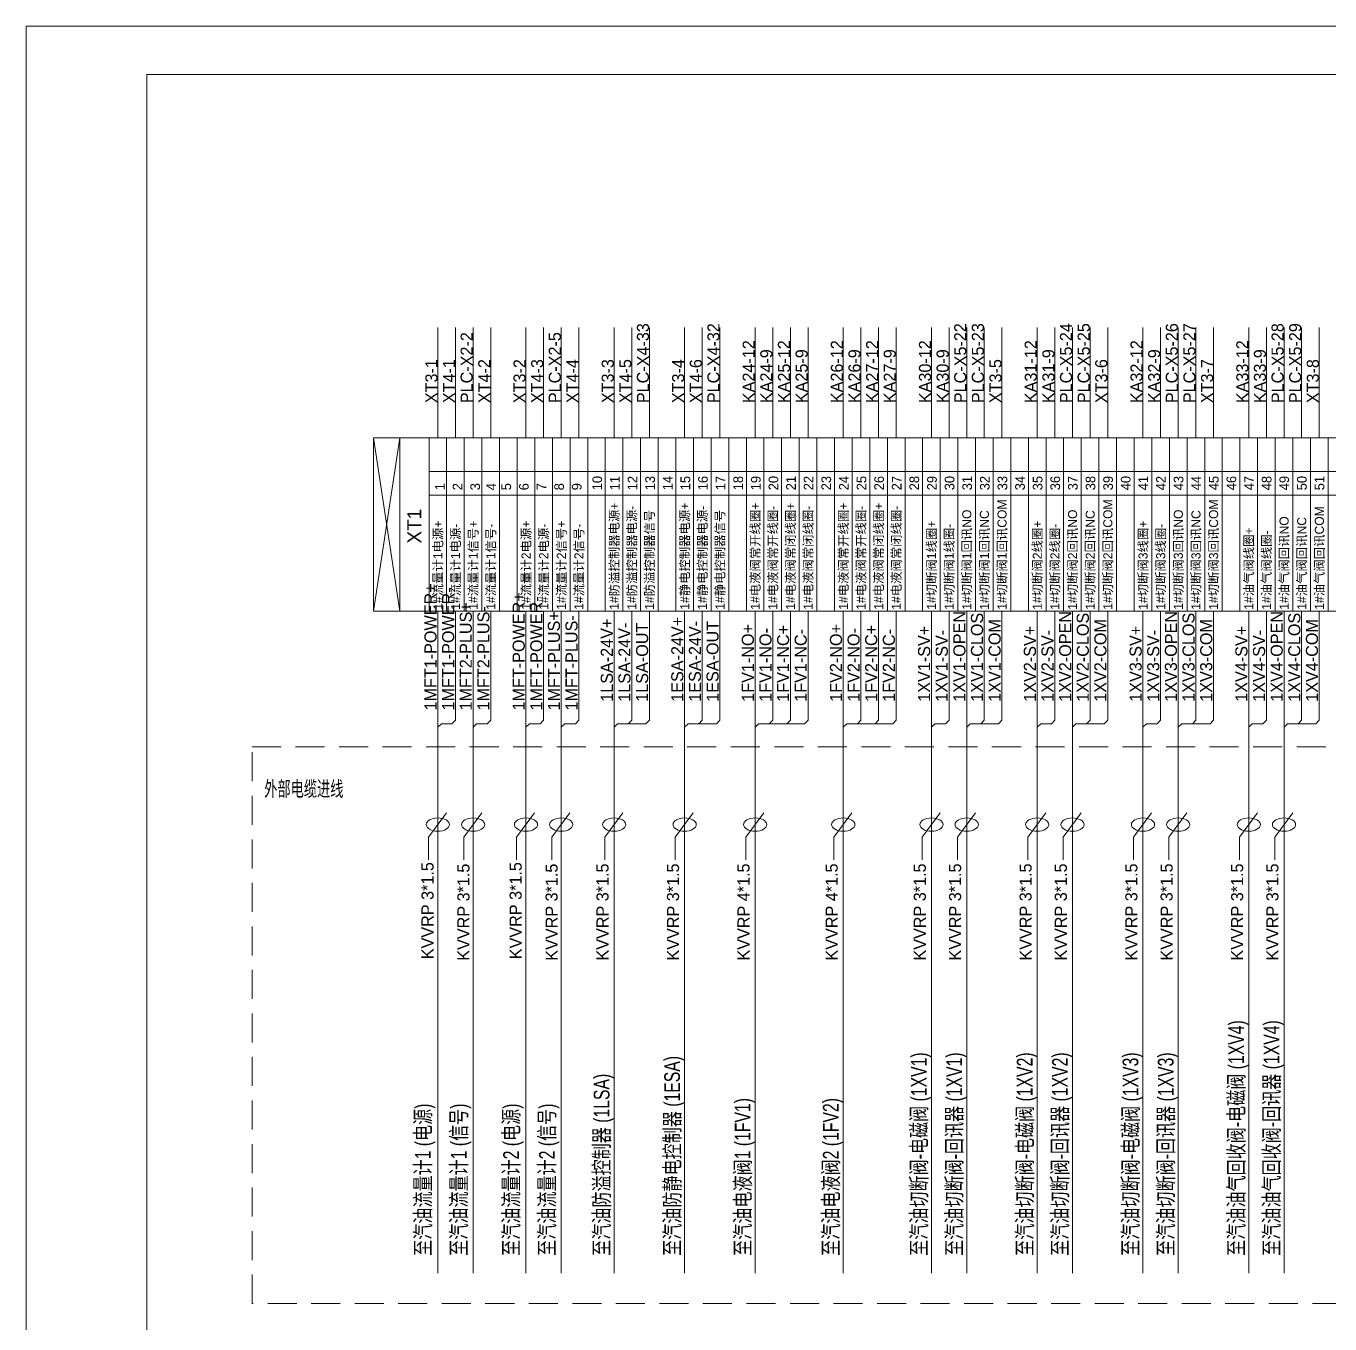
# Model space of a CAD drawing. Header units: millimetres. Extents: x 32721 to 72822, y 57624 to 123188.
# Drawn here: x 32721 to 34518, y 65741 to 67531 of the extents above; entities that cross this region are included whole.
import ezdxf
from ezdxf.enums import TextEntityAlignment as Align

# ---------------------------------------------------------------- set-up
doc = ezdxf.new("R2010")
doc.units = ezdxf.units.MM
doc.header["$LTSCALE"] = 10
doc.linetypes.add('AUDIT_D_061228083857-4', pattern=[6, 4, -2])
for name, color, linetype, lineweight in [('1轮廓实线层', 7, 'Continuous', 18), ('2细线层', 4, 'Continuous', 18), ('图框层', 7, 'Continuous', 18)]:
    doc.layers.add(name, color=color, linetype=linetype, lineweight=lineweight)
doc.styles.add('PC_TEXTSTYLE', font='', dxfattribs={"width": 0.8})
doc.styles.add('样式 1', font='SIMYOU.TTF', dxfattribs={"width": 0.75})
doc.styles.get('PC_TEXTSTYLE').set_extended_font_data('幼圆')

msp = doc.modelspace()

# ---------------------------------------------------------------- linework, layer by layer
at = {"layer": '1轮廓实线层'}
for p, q in [((33288.29, 66962.83), (33288.29, 67114.95)), ((33312.59, 66962.83), (33312.59, 67114.95)), ((33336.89, 66962.83), (33336.89, 67114.95)), ((33361.19, 66962.83), (33361.19, 67114.95)), ((33409.79, 66962.83), (33409.79, 67114.95)), ((33434.09, 66962.83), (33434.09, 67114.95)), ((33458.39, 66962.83), (33458.39, 67114.95)), ((33482.69, 66962.83), (33482.69, 67114.95)), ((33531.29, 66962.83), (33531.29, 67114.95)), ((33555.59, 66962.83), (33555.59, 67114.95)), ((33579.89, 66962.83), (33579.89, 67114.95)), ((33628.49, 66962.83), (33628.49, 67114.95)), ((33652.79, 66962.83), (33652.79, 67114.95)), ((33677.09, 66962.83), (33677.09, 67114.95)), ((33725.69, 66962.83), (33725.69, 67114.95)), ((33749.99, 66962.83), (33749.99, 67114.95)), ((33774.29, 66962.83), (33774.29, 67114.95)), ((33798.59, 66962.83), (33798.59, 67114.95)), ((33847.19, 66962.83), (33847.19, 67114.95)), ((33871.49, 66962.83), (33871.49, 67114.95)), ((33895.79, 66962.83), (33895.79, 67114.95)), ((33920.09, 66962.83), (33920.09, 67114.95)), ((33968.69, 66962.83), (33968.69, 67114.95)), ((33992.99, 66962.83), (33992.99, 67114.95)), ((34017.29, 66962.83), (34017.29, 67114.95)), ((34041.59, 66962.83), (34041.59, 67114.95)), ((34065.89, 66962.83), (34065.89, 67114.95)), ((34114.49, 66962.83), (34114.49, 67114.95)), ((34138.79, 66962.83), (34138.79, 67114.95)), ((34163.09, 66962.83), (34163.09, 67114.95)), ((34187.39, 66962.83), (34187.39, 67114.95)), ((34211.69, 66962.83), (34211.69, 67114.95)), ((34260.29, 66962.83), (34260.29, 67114.95)), ((34284.59, 66962.83), (34284.59, 67114.95)), ((34308.89, 66962.83), (34308.89, 67114.95)), ((34333.19, 66962.83), (34333.19, 67114.95)), ((34357.49, 66962.83), (34357.49, 67114.95)), ((34406.09, 66962.83), (34406.09, 67114.95)), ((34430.39, 66962.83), (34430.39, 67114.95)), ((34454.69, 66962.83), (34454.69, 67114.95)), ((34478.99, 66962.83), (34478.99, 67114.95)), ((34503.29, 66962.83), (34503.29, 67114.95)), ((33199.42, 66962.83), (33235.87, 66723.96)), ((33199.42, 66723.96), (33235.87, 66962.83)), ((33199.42, 66962.83), (33199.42, 66768.43)), ((33199.42, 66962.83), (33199.42, 66768.43)), ((33199.42, 66962.83), (33199.42, 66768.43)), ((33199.42, 66962.83), (33199.42, 66768.43)), ((33199.42, 66962.83), (33199.42, 66768.43)), ((33199.42, 66962.83), (33199.42, 66768.43)), ((33199.42, 66962.83), (33199.42, 66768.43)), ((33199.42, 66962.83), (33199.42, 66768.43)), ((33199.42, 66962.83), (33199.42, 66768.43)), ((33199.42, 66962.83), (33199.42, 66768.43)), ((33235.87, 66962.83), (33276.14, 66962.83)), ((33235.87, 66962.83), (33235.87, 66768.43)), ((33235.87, 66962.83), (33235.87, 66768.43)), ((33235.87, 66768.43), (33235.87, 66962.83)), ((33276.14, 66962.83), (36556.64, 66962.83)), ((33276.14, 66962.83), (33276.14, 66723.96)), ((33300.44, 66962.83), (33300.44, 66723.96)), ((33324.74, 66962.83), (33324.74, 66723.96)), ((33349.04, 66962.83), (33349.04, 66723.96)), ((33373.34, 66962.83), (33373.34, 66723.96)), ((33397.64, 66962.83), (33397.64, 66723.96)), ((33421.94, 66962.83), (33421.94, 66723.96)), ((33446.24, 66962.83), (33446.24, 66723.96)), ((33470.54, 66962.83), (33470.54, 66723.96)), ((33494.84, 66962.83), (33494.84, 66723.96)), ((33519.14, 66962.83), (33519.14, 66723.96)), ((33543.44, 66962.83), (33543.44, 66723.96)), ((33567.74, 66962.83), (33567.74, 66723.96)), ((33592.04, 66962.83), (33592.04, 66723.96)), ((33616.34, 66962.83), (33616.34, 66723.96)), ((33640.64, 66962.83), (33640.64, 66723.96)), ((33664.94, 66962.83), (33664.94, 66723.96)), ((33689.24, 66962.83), (33689.24, 66723.96)), ((33713.54, 66962.83), (33713.54, 66723.96)), ((33737.84, 66962.83), (33737.84, 66723.96)), ((33762.14, 66962.83), (33762.14, 66723.96)), ((33786.44, 66962.83), (33786.44, 66723.96)), ((33810.74, 66962.83), (33810.74, 66723.96)), ((33835.04, 66962.83), (33835.04, 66723.96)), ((33859.34, 66962.83), (33859.34, 66723.96)), ((33883.64, 66962.83), (33883.64, 66723.96)), ((33907.94, 66962.83), (33907.94, 66723.96)), ((33932.24, 66962.83), (33932.24, 66723.96)), ((33956.54, 66962.83), (33956.54, 66723.96)), ((33980.84, 66962.83), (33980.84, 66723.96)), ((34005.14, 66962.83), (34005.14, 66723.96)), ((34029.44, 66962.83), (34029.44, 66723.96)), ((34053.74, 66962.83), (34053.74, 66723.96)), ((34078.04, 66962.83), (34078.04, 66723.96)), ((34102.34, 66962.83), (34102.34, 66723.96)), ((34126.64, 66962.83), (34126.64, 66723.96)), ((34150.94, 66962.83), (34150.94, 66723.96)), ((34175.24, 66962.83), (34175.24, 66723.96)), ((34199.54, 66962.83), (34199.54, 66723.96)), ((34223.84, 66962.83), (34223.84, 66723.96)), ((34248.14, 66962.83), (34248.14, 66723.96)), ((34272.44, 66962.83), (34272.44, 66723.96)), ((34296.74, 66962.83), (34296.74, 66723.96)), ((34321.04, 66962.83), (34321.04, 66723.96)), ((34345.34, 66962.83), (34345.34, 66723.96)), ((34369.64, 66962.83), (34369.64, 66723.96)), ((34393.94, 66962.83), (34393.94, 66723.96)), ((34418.24, 66962.83), (34418.24, 66723.96)), ((34442.54, 66962.83), (34442.54, 66723.96)), ((34466.84, 66962.83), (34466.84, 66723.96)), ((34491.14, 66962.83), (34491.14, 66723.96)), ((34515.44, 66962.83), (34515.44, 66723.96)), ((33276.14, 66916.58), (36532.34, 66916.58)), ((33276.14, 66883.86), (36532.34, 66883.86)), ((33276.14, 66723.96), (33235.87, 66723.96)), ((36556.64, 66723.96), (33276.14, 66723.96)), ((33288.29, 66723.96), (33288.29, 66568.76)), ((33312.59, 66723.96), (33312.59, 66573.58)), ((33336.89, 66723.96), (33336.89, 66568.76)), ((33361.19, 66723.96), (33361.19, 66573.58)), ((33409.79, 66723.96), (33409.79, 66568.76)), ((33434.09, 66723.96), (33434.09, 66573.58)), ((33458.39, 66723.96), (33458.39, 66568.76)), ((33482.69, 66723.96), (33482.69, 66573.58)), ((33531.29, 66723.96), (33531.29, 66568.76)), ((33555.59, 66723.96), (33555.59, 66573.58)), ((33579.89, 66723.96), (33579.89, 66573.58)), ((33628.49, 66723.96), (33628.49, 66568.76)), ((33652.79, 66723.96), (33652.79, 66573.58)), ((33660.91, 66723.96), (33685.21, 66723.96)), ((33677.09, 66723.96), (33677.09, 66573.58)), ((33725.69, 66723.96), (33725.69, 66568.76)), ((33749.99, 66723.96), (33749.99, 66573.58)), ((33774.29, 66723.96), (33774.29, 66573.58)), ((33798.59, 66723.96), (33798.59, 66573.58)), ((33847.19, 66723.96), (33847.19, 66568.76)), ((33871.49, 66723.96), (33871.49, 66573.58)), ((33895.79, 66723.96), (33895.79, 66573.58)), ((33920.09, 66723.96), (33920.09, 66573.58)), ((33968.69, 66723.96), (33968.69, 66568.76)), ((33992.99, 66723.96), (33992.99, 66573.58)), ((34017.29, 66723.96), (34017.29, 66568.76)), ((34041.59, 66723.96), (34041.59, 66573.58)), ((34065.89, 66723.96), (34065.89, 66573.58)), ((34114.49, 66723.96), (34114.49, 66568.76)), ((34138.79, 66723.96), (34138.79, 66573.58)), ((34163.09, 66723.96), (34163.09, 66568.76)), ((34187.39, 66723.96), (34187.39, 66573.58)), ((34211.69, 66723.96), (34211.69, 66573.58)), ((34260.29, 66723.96), (34260.29, 66568.76)), ((34284.59, 66723.96), (34284.59, 66573.58)), ((34308.89, 66723.96), (34308.89, 66568.76)), ((34333.19, 66723.96), (34333.19, 66573.58)), ((34357.49, 66723.96), (34357.49, 66573.58)), ((34406.09, 66723.96), (34406.09, 66568.76)), ((34430.39, 66723.96), (34430.39, 66573.58)), ((34454.69, 66723.96), (34454.69, 66568.76)), ((34478.99, 66723.96), (34478.99, 66573.58)), ((34503.29, 66723.96), (34503.29, 66573.58)), ((33312.59, 66573.58), (33307.78, 66568.76)), ((33361.19, 66573.58), (33356.38, 66568.76)), ((33434.09, 66573.58), (33429.28, 66568.76)), ((33482.69, 66573.58), (33477.88, 66568.76)), ((33555.59, 66573.58), (33550.78, 66568.76)), ((33579.89, 66573.58), (33575.08, 66568.76)), ((33652.79, 66573.58), (33647.98, 66568.76)), ((33677.09, 66573.58), (33672.28, 66568.76)), ((33749.99, 66573.58), (33745.18, 66568.76)), ((33774.29, 66573.58), (33769.48, 66568.76)), ((33798.59, 66573.58), (33793.78, 66568.76)), ((33871.49, 66573.58), (33866.68, 66568.76)), ((33895.79, 66573.58), (33890.98, 66568.76)), ((33920.09, 66573.58), (33915.28, 66568.76)), ((33992.99, 66573.58), (33988.18, 66568.76)), ((34041.59, 66573.58), (34036.78, 66568.76)), ((34065.89, 66573.58), (34061.08, 66568.76)), ((34138.79, 66573.58), (34133.98, 66568.76)), ((34187.39, 66573.58), (34182.58, 66568.76)), ((34211.69, 66573.58), (34206.88, 66568.76)), ((34284.59, 66573.58), (34279.78, 66568.76)), ((34333.19, 66573.58), (34328.38, 66568.76)), ((34357.49, 66573.58), (34352.68, 66568.76)), ((34430.39, 66573.58), (34425.58, 66568.76)), ((34478.99, 66573.58), (34474.18, 66568.76)), ((34503.29, 66573.58), (34498.48, 66568.76)), ((33288.29, 66563.95), (33293.11, 66568.76)), ((33288.29, 66568.76), (33288.29, 66151.41)), ((33293.11, 66568.76), (33307.78, 66568.76)), ((33336.89, 66563.95), (33341.71, 66568.76)), ((33336.89, 66568.76), (33336.89, 66151.41)), ((33341.71, 66568.76), (33356.38, 66568.76)), ((33409.79, 66563.95), (33414.61, 66568.76)), ((33409.79, 66568.76), (33409.79, 66151.41)), ((33414.61, 66568.76), (33429.28, 66568.76)), ((33458.39, 66563.95), (33463.21, 66568.76)), ((33458.39, 66568.76), (33458.39, 66151.41)), ((33463.21, 66568.76), (33477.88, 66568.76)), ((33531.29, 66568.76), (33531.29, 66151.41)), ((33531.29, 66563.95), (33536.11, 66568.76)), ((33575.08, 66568.76), (33536.11, 66568.76)), ((33628.49, 66568.76), (33628.49, 66151.41)), ((33628.49, 66563.95), (33633.31, 66568.76)), ((33672.28, 66568.76), (33633.31, 66568.76)), ((33725.69, 66568.76), (33725.69, 66151.41)), ((33725.69, 66563.95), (33730.51, 66568.76)), ((33793.78, 66568.76), (33730.51, 66568.76)), ((33847.19, 66568.76), (33847.19, 66151.41)), ((33847.19, 66563.95), (33852.01, 66568.76)), ((33915.28, 66568.76), (33852.01, 66568.76)), ((33968.69, 66568.76), (33968.69, 66151.41)), ((33968.69, 66563.95), (33973.51, 66568.76)), ((33988.18, 66568.76), (33973.51, 66568.76)), ((34017.29, 66568.76), (34017.29, 66151.41)), ((34017.29, 66563.95), (34022.11, 66568.76)), ((34061.08, 66568.76), (34022.11, 66568.76)), ((34114.49, 66568.76), (34114.49, 66151.41)), ((34114.49, 66563.95), (34119.31, 66568.76)), ((34133.98, 66568.76), (34119.31, 66568.76)), ((34163.09, 66568.76), (34163.09, 66151.41)), ((34163.09, 66563.95), (34167.91, 66568.76)), ((34206.88, 66568.76), (34167.91, 66568.76)), ((34260.29, 66568.76), (34260.29, 66151.41)), ((34260.29, 66563.95), (34265.11, 66568.76)), ((34279.78, 66568.76), (34265.11, 66568.76)), ((34308.89, 66568.76), (34308.89, 66151.41)), ((34308.89, 66563.95), (34313.71, 66568.76)), ((34352.68, 66568.76), (34313.71, 66568.76)), ((34406.09, 66563.95), (34410.91, 66568.76)), ((34406.09, 66568.76), (34406.09, 66151.41)), ((34425.58, 66568.76), (34410.91, 66568.76)), ((34454.69, 66568.76), (34454.69, 66151.41)), ((34454.69, 66563.95), (34459.51, 66568.76)), ((34498.48, 66568.76), (34459.51, 66568.76)), ((33300.25, 66445.9), (33275.42, 66412.3)), ((33348.85, 66445.9), (33324.02, 66412.3)), ((33421.75, 66445.9), (33396.92, 66412.3)), ((33470.35, 66445.9), (33445.52, 66412.3)), ((33543.25, 66445.9), (33518.42, 66412.3)), ((33640.45, 66445.9), (33615.62, 66412.3)), ((33737.65, 66445.9), (33712.82, 66412.3)), ((33859.15, 66445.9), (33834.32, 66412.3)), ((33980.65, 66445.9), (33955.82, 66412.3)), ((34029.25, 66445.9), (34004.42, 66412.3)), ((34126.45, 66445.9), (34101.62, 66412.3)), ((34175.05, 66445.9), (34150.22, 66412.3)), ((34272.25, 66445.9), (34247.42, 66412.3)), ((34320.85, 66445.9), (34296.02, 66412.3)), ((34418.05, 66445.9), (34393.22, 66412.3)), ((34466.65, 66445.9), (34441.82, 66412.3)), ((33275.42, 66412.3), (33275.42, 66381.19)), ((33324.02, 66412.3), (33324.02, 66381.19)), ((33396.92, 66412.3), (33396.92, 66381.19)), ((33445.52, 66412.3), (33445.52, 66381.19)), ((33518.42, 66412.3), (33518.42, 66381.19)), ((33615.62, 66412.3), (33615.62, 66381.19)), ((33712.82, 66412.3), (33712.82, 66381.19)), ((33834.32, 66412.3), (33834.32, 66381.19)), ((33955.82, 66412.3), (33955.82, 66381.19)), ((34004.42, 66412.3), (34004.42, 66381.19)), ((34101.62, 66412.3), (34101.62, 66381.19)), ((34150.22, 66412.3), (34150.22, 66381.19)), ((34247.42, 66412.3), (34247.42, 66381.19)), ((34296.02, 66412.3), (34296.02, 66381.19)), ((34393.22, 66412.3), (34393.22, 66381.19)), ((34441.82, 66412.3), (34441.82, 66381.19)), ((33288.29, 66151.41), (33288.29, 65811.36)), ((33336.89, 66151.41), (33336.89, 65811.36)), ((33409.79, 66151.41), (33409.79, 65811.36)), ((33458.39, 66151.41), (33458.39, 65811.36)), ((33531.29, 66151.41), (33531.29, 65811.36)), ((33628.49, 66151.41), (33628.49, 65811.36)), ((33725.69, 66151.41), (33725.69, 65811.36)), ((33847.19, 66151.41), (33847.19, 65811.36)), ((33968.69, 66151.41), (33968.69, 65811.36)), ((34017.29, 66151.41), (34017.29, 65811.36)), ((34114.49, 66151.41), (34114.49, 65811.36)), ((34163.09, 66151.41), (34163.09, 65811.36)), ((34260.29, 66151.41), (34260.29, 65811.36)), ((34308.89, 66151.41), (34308.89, 65811.36)), ((34406.09, 66151.41), (34406.09, 65811.36)), ((34454.76, 66151.41), (34454.76, 65811.36))]:
    msp.add_line(p, q, dxfattribs=at)
msp.add_lwpolyline([(33199.42, 66723.96), (33199.42, 66962.83), (33235.87, 66962.83), (33235.87, 66723.96)], close=True, dxfattribs=at)
at = {"layer": '1轮廓实线层', "linetype": 'AUDIT_D_061228083857-4'}
msp.add_lwpolyline([(33032.14, 66537.02), (36453.74, 66537.02), (36453.74, 65769.38), (33032.14, 65769.38)], close=True, dxfattribs=at)
at = {"layer": '1轮廓实线层'}
for centre in [(33288.29, 66429.73), (33336.89, 66429.73), (33409.79, 66429.73), (33458.39, 66429.73), (33531.29, 66429.73), (33628.49, 66429.73), (33725.69, 66429.73), (33847.19, 66429.73), (33968.69, 66429.73), (34017.29, 66429.73), (34114.49, 66429.73), (34163.09, 66429.73), (34260.29, 66429.73), (34308.89, 66429.73), (34406.09, 66429.73), (34454.69, 66429.73)]:
    msp.add_ellipse(centre, major_axis=(16.05, 0), ratio=0.5678064, dxfattribs=at)
at = {"layer": '2细线层'}
for p in [(32720.69, 64730.5), (36680.69, 67530.5)]:
    msp.add_line(p, (32720.69, 67530.5), dxfattribs=at)
at = {"layer": '图框层'}
for p in [(32887.35, 64797.17), (36614.02, 67463.84)]:
    msp.add_line(p, (32887.35, 67463.84), dxfattribs=at)

# ---------------------------------------------------------------- texts
at = {"layer": '1轮廓实线层', "style": '样式 1'}
for s, height, p in [('PLC-X4-33', 16.667, (33579.33, 67010.69)), ('PLC-X4-32', 16.667, (33676.53, 67010.69)), ('PLC-X5-22', 16.667, (34016.73, 67010.69)), ('PLC-X5-23', 16.667, (34041.03, 67010.69)), ('PLC-X5-24', 16.667, (34162.53, 67010.69)), ('PLC-X5-25', 16.667, (34186.83, 67010.69)), ('PLC-X5-26', 16.667, (34308.33, 67010.69)), ('PLC-X5-27', 16.667, (34332.63, 67010.69)), ('PLC-X5-28', 16.667, (34454.13, 67010.69)), ('PLC-X5-29', 16.667, (34478.43, 67010.69)), ('PLC-X2-2', 16.667, (33336.33, 67010.69)), ('PLC-X2-5', 16.667, (33457.83, 67010.69)), ('KA24-12', 16.667, (33725.13, 67010.69)), ('KA25-12', 16.667, (33773.73, 67010.69)), ('KA26-12', 16.667, (33846.63, 67010.69)), ('KA27-12', 16.667, (33895.23, 67010.69)), ('KA30-12', 16.667, (33968.13, 67010.69)), ('KA31-12', 16.667, (34113.93, 67010.69)), ('KA32-12', 16.667, (34259.73, 67010.69)), ('KA33-12', 16.667, (34405.53, 67010.69)), ('KA24-9', 16.667, (33749.43, 67010.69)), ('KA25-9', 16.667, (33798.03, 67010.69)), ('KA26-9', 16.667, (33870.93, 67010.69)), ('KA27-9', 16.667, (33919.53, 67010.69)), ('KA30-9', 16.667, (33992.43, 67010.69)), ('KA31-9', 16.667, (34138.23, 67010.69)), ('KA32-9', 16.667, (34284.03, 67010.69)), ('KA33-9', 16.667, (34429.83, 67010.69)), ('XT3-1', 16.667, (33287.73, 67010.69)), ('XT4-1', 16.667, (33312.03, 67010.69)), ('XT4-2', 16.667, (33360.63, 67010.69)), ('XT3-2', 16.667, (33409.23, 67010.69)), ('XT4-3', 16.667, (33433.53, 67010.69)), ('XT4-4', 16.667, (33482.13, 67010.69)), ('XT3-3', 16.667, (33530.73, 67010.69)), ('XT4-5', 16.667, (33555.03, 67010.69)), ('XT3-4', 16.667, (33627.93, 67010.69)), ('XT4-6', 16.667, (33652.23, 67010.69)), ('XT3-5', 16.667, (34065.33, 67010.69)), ('XT3-6', 16.667, (34211.13, 67010.69)), ('XT3-7', 16.667, (34356.93, 67010.69)), ('XT3-8', 16.667, (34502.73, 67010.69)), ('1', 13.33, (33297.86, 66890.54)), ('2', 13.33, (33322.14, 66890.54)), ('3', 13.33, (33346.42, 66890.54)), ('4', 13.33, (33368.45, 66890.54)), ('5', 13.33, (33389.25, 66890.54)), ('6', 13.33, (33413.53, 66890.54)), ('7', 13.33, (33437.81, 66890.54)), ('8', 13.33, (33462.09, 66890.54)), ('9', 13.33, (33486.38, 66890.54)), ('10', 13.333, (33514.69, 66890.54)), ('11', 13.333, (33538.97, 66890.54)), ('12', 13.333, (33563.25, 66890.54)), ('13', 13.333, (33587.54, 66890.54)), ('14', 13.333, (33611.82, 66890.54)), ('15', 13.333, (33636.1, 66890.54)), ('16', 13.333, (33660.38, 66890.54)), ('17', 13.333, (33684.66, 66890.54)), ('18', 13.333, (33708.94, 66890.54)), ('19', 13.333, (33733.23, 66890.54)), ('20', 13.333, (33757.51, 66890.54)), ('21', 13.333, (33781.79, 66890.54)), ('22', 13.333, (33806.07, 66890.54)), ('23', 13.333, (33830.35, 66890.54)), ('24', 13.333, (33854.63, 66890.54)), ('25', 13.333, (33878.92, 66890.54)), ('26', 13.333, (33903.2, 66890.54)), ('27', 13.333, (33927.48, 66890.54)), ('28', 13.333, (33951.76, 66890.54)), ('29', 13.333, (33976.04, 66890.54)), ('30', 13.333, (34000.32, 66890.54)), ('31', 13.333, (34024.61, 66890.54)), ('32', 13.333, (34048.89, 66890.54)), ('33', 13.333, (34073.17, 66890.54)), ('34', 13.333, (34097.45, 66890.54)), ('35', 13.333, (34121.73, 66890.54)), ('36', 13.333, (34146.01, 66890.54)), ('37', 13.333, (34170.3, 66890.54)), ('38', 13.333, (34194.58, 66890.54)), ('39', 13.333, (34218.86, 66890.54)), ('40', 13.333, (34243.14, 66890.54)), ('41', 13.333, (34267.42, 66890.54)), ('42', 13.333, (34291.7, 66890.54)), ('43', 13.333, (34315.99, 66890.54)), ('44', 13.333, (34340.27, 66890.54)), ('45', 13.333, (34364.55, 66890.54)), ('46', 13.333, (34388.83, 66890.54)), ('47', 13.333, (34413.11, 66890.54)), ('48', 13.333, (34437.39, 66890.54)), ('49', 13.333, (34461.68, 66890.54)), ('50', 13.333, (34485.96, 66890.54)), ('51', 13.333, (34510.24, 66890.54)), ('防溢控制器电源+', 12.5, (33537.64, 66744.4)), ('防溢控制器电源-', 12.5, (33561.94, 66744.4)), ('防溢控制器信号', 12.5, (33586.24, 66744.4)), ('静电控制器电源+', 12.5, (33634.84, 66744.4)), ('静电控制器电源-', 12.5, (33659.14, 66744.4)), ('静电控制器信号', 12.5, (33683.44, 66744.4)), ('电液阀常开线圈+', 12.5, (33732.04, 66744.4)), ('电液阀常开线圈-', 12.5, (33756.34, 66744.4)), ('电液阀常闭线圈+', 12.5, (33780.64, 66744.4)), ('电液阀常闭线圈-', 12.5, (33804.94, 66744.4)), ('电液阀常开线圈+', 12.5, (33853.54, 66744.4)), ('电液阀常开线圈-', 12.5, (33877.84, 66744.4)), ('电液阀常闭线圈+', 12.5, (33902.14, 66744.4)), ('电液阀常闭线圈-', 12.5, (33926.44, 66744.4)), ('切断阀1回讯NO', 12.5, (34023.64, 66744.4)), ('切断阀1回讯NC', 12.5, (34047.94, 66744.4)), ('切断阀1回讯COM', 12.5, (34072.24, 66744.4)), ('切断阀2回讯NO', 12.5, (34169.44, 66744.4)), ('切断阀2回讯NC', 12.5, (34193.74, 66744.4)), ('切断阀2回讯COM', 12.5, (34218.04, 66744.4)), ('切断阀3回讯NO', 12.5, (34315.24, 66744.4)), ('切断阀3回讯NC', 12.5, (34339.54, 66744.4)), ('切断阀3回讯COM', 12.5, (34363.84, 66744.4)), ('油气阀回讯COM', 12.5, (34509.64, 66744.4)), ('1#流量计1电源+', 12.5, (33294.64, 66725.87)), ('1#流量计1电源-', 12.5, (33318.94, 66725.87)), ('1#流量计1信号+', 12.5, (33343.24, 66725.87)), ('1#流量计1信号-', 12.5, (33367.54, 66725.87)), ('1#流量计2电源+', 12.5, (33416.14, 66725.87)), ('1#流量计2电源-', 12.5, (33440.44, 66725.87)), ('1#流量计2信号+', 12.5, (33464.74, 66725.87)), ('1#流量计2信号-', 12.5, (33489.04, 66725.87)), ('切断阀1线圈+', 12.5, (33975.04, 66744.4)), ('切断阀1线圈-', 12.5, (33999.34, 66744.4)), ('切断阀2线圈+', 12.5, (34120.84, 66744.4)), ('切断阀2线圈-', 12.5, (34145.14, 66744.4)), ('切断阀3线圈+', 12.5, (34266.64, 66744.4)), ('切断阀3线圈-', 12.5, (34290.94, 66744.4)), ('油气阀回讯NO', 12.5, (34461.04, 66744.4)), ('油气阀回讯NC', 12.5, (34485.34, 66744.4)), ('油气阀线圈+', 12.5, (34412.44, 66744.4)), ('油气阀线圈-', 12.5, (34436.74, 66744.4)), ('1MFT1-POWER+', 16.6667, (33286.52, 66587.05)), ('1MFT1-POWER-', 16.6667, (33310.82, 66587.05)), ('1MFT2-PLUS+', 16.6667, (33335.12, 66587.05)), ('1MFT-POWER+', 16.6667, (33408.02, 66587.05)), ('1MFT-POWER-', 16.6667, (33432.32, 66587.05)), ('1#', 12.5, (33537.64, 66725.87)), ('1#', 12.5, (33561.94, 66725.87)), ('1#', 12.5, (33586.24, 66725.87)), ('1#', 12.5, (33634.84, 66725.87)), ('1#', 12.5, (33659.14, 66725.87)), ('1#', 12.5, (33683.44, 66725.87)), ('1#', 12.5, (33732.04, 66725.87)), ('1#', 12.5, (33756.34, 66725.87)), ('1#', 12.5, (33780.64, 66725.87)), ('1#', 12.5, (33804.94, 66725.87)), ('1#', 12.5, (33853.54, 66725.87)), ('1#', 12.5, (33877.84, 66725.87)), ('1#', 12.5, (33902.14, 66725.87)), ('1#', 12.5, (33926.44, 66725.87)), ('1#', 12.5, (33975.04, 66725.87)), ('1#', 12.5, (33999.34, 66725.87)), ('1#', 12.5, (34023.64, 66725.87)), ('1#', 12.5, (34047.94, 66725.87)), ('1#', 12.5, (34072.24, 66725.87)), ('1#', 12.5, (34120.84, 66725.87)), ('1#', 12.5, (34145.14, 66725.87)), ('1#', 12.5, (34169.44, 66725.87)), ('1#', 12.5, (34193.74, 66725.87)), ('1#', 12.5, (34218.04, 66725.87)), ('1#', 12.5, (34266.64, 66725.87)), ('1#', 12.5, (34290.94, 66725.87)), ('1#', 12.5, (34315.24, 66725.87)), ('1#', 12.5, (34339.54, 66725.87)), ('1#', 12.5, (34363.84, 66725.87)), ('1#', 12.5, (34412.44, 66725.87)), ('1#', 12.5, (34436.74, 66725.87)), ('1#', 12.5, (34461.04, 66725.87)), ('1#', 12.5, (34485.34, 66725.87)), ('1#', 12.5, (34509.64, 66725.87)), ('1MFT2-PLUS-', 16.6667, (33359.42, 66587.05)), ('1MFT-PLUS+', 16.667, (33456.62, 66587.05)), ('1MFT-PLUS-', 16.667, (33480.92, 66587.05)), ('1XV1-OPEN', 16.667, (34015.52, 66599.07)), ('1XV1-CLOS', 16.667, (34039.82, 66599.07)), ('1XV2-OPEN', 16.667, (34161.32, 66599.07)), ('1XV2-CLOS', 16.667, (34185.62, 66599.07)), ('1XV3-OPEN', 16.667, (34307.12, 66599.07)), ('1XV3-CLOS', 16.667, (34331.42, 66599.07)), ('1XV4-OPEN', 16.667, (34452.92, 66599.07)), ('1XV4-CLOS', 16.667, (34477.22, 66599.07)), ('1LSA-24V+', 16.667, (33529.52, 66599.07)), ('1LSA-24V-', 16.667, (33553.82, 66599.07)), ('1LSA-OUT', 16.667, (33578.12, 66599.07)), ('1ESA-24V+', 16.667, (33626.72, 66599.07)), ('1ESA-24V-', 16.667, (33651.02, 66599.07)), ('1ESA-OUT', 16.667, (33675.32, 66599.07)), ('1FV1-NO+', 16.667, (33723.92, 66599.07)), ('1FV1-NO-', 16.667, (33748.22, 66599.07)), ('1FV1-NC+', 16.667, (33772.52, 66599.07)), ('1FV1-NC-', 16.667, (33796.82, 66599.07)), ('1FV2-NO+', 16.667, (33845.42, 66599.07)), ('1FV2-NO-', 16.667, (33869.72, 66599.07)), ('1FV2-NC+', 16.667, (33894.02, 66599.07)), ('1FV2-NC-', 16.667, (33918.32, 66599.07)), ('1XV1-SV+', 16.667, (33966.92, 66599.07)), ('1XV1-SV-', 16.667, (33991.22, 66599.07)), ('1XV1-COM', 16.667, (34064.12, 66599.07)), ('1XV2-SV+', 16.667, (34112.72, 66599.07)), ('1XV2-SV-', 16.667, (34137.02, 66599.07)), ('1XV2-COM', 16.667, (34209.92, 66599.07)), ('1XV3-SV+', 16.667, (34258.52, 66599.07)), ('1XV3-SV-', 16.667, (34282.82, 66599.07)), ('1XV3-COM', 16.667, (34355.72, 66599.07)), ('1XV4-SV+', 16.667, (34404.32, 66599.07)), ('1XV4-SV-', 16.667, (34428.62, 66599.07)), ('1XV4-COM', 16.667, (34501.52, 66599.07))]:
    msp.add_text(s, height=height, rotation=90, dxfattribs=at).set_placement(p)
msp.add_text('XT1', height=19.444, rotation=90, dxfattribs=at).set_placement((33265.57, 66841.09), align=Align.CENTER)
at = {"layer": '1轮廓实线层', "insert": (33049.01, 66489.59), "char_height": 20.8333, "width": 218.2809, "attachment_point": 1, "style": 'PC_TEXTSTYLE'}
msp.add_mtext('{\\W0.64;外部电缆进线}', dxfattribs=at)
at = {"layer": '1轮廓实线层', "attachment_point": 7, "rotation": 90, "style": '样式 1'}
for s, insert, char_height, width in [('{\\W1;KVVRP 3*1.5}', (33282.58, 66244.15), 16.6667, 192.3611), ('{\\W1;KVVRP 3*1.5}', (33332.12, 66242.08), 16.6667, 192.3611), ('{\\W1;KVVRP 3*1.5}', (33404.08, 66244.15), 16.6667, 192.3611), ('{\\W1;KVVRP 3*1.5}', (33453.62, 66242.08), 16.6667, 192.3611), ('{\\W1;KVVRP 3*1.5}', (33523.81, 66242.31), 16.6667, 192.3611), ('{\\W1;KVVRP 3*1.5}', (33621.01, 66242.31), 16.6667, 192.3611), ('{\\W1;KVVRP 4*1.5}', (33718.21, 66242.31), 16.6667, 192.3611), ('{\\W1;KVVRP 4*1.5}', (33839.71, 66242.31), 16.6667, 192.3611), ('{\\W1;KVVRP 3*1.5}', (33961.21, 66242.31), 16.6667, 192.3611), ('{\\W1;KVVRP 3*1.5}', (34009.81, 66242.31), 16.6667, 192.3611), ('{\\W1;KVVRP 3*1.5}', (34107.01, 66242.31), 16.6667, 192.3611), ('{\\W1;KVVRP 3*1.5}', (34155.61, 66242.31), 16.6667, 192.3611), ('{\\W1;KVVRP 3*1.5}', (34252.81, 66242.31), 16.6667, 192.3611), ('{\\W1;KVVRP 3*1.5}', (34301.41, 66242.31), 16.6667, 192.3611), ('{\\W1;KVVRP 3*1.5}', (34398.61, 66242.31), 16.6667, 192.3611), ('{\\W1;KVVRP 3*1.5}', (34447.21, 66242.31), 16.6667, 192.3611), ('至汽油油气回收阀-电磁阀 (1XV4)', (34406.16, 65835.27), 21.6667, 510.9271), ('至汽油油气回收阀-回讯器 (1XV4)', (34454.76, 65835.27), 21.6667, 510.9271), ('至汽油防静电控制器 (1ESA)', (33628.56, 65835.27), 21.6667, 510.9271), ('至汽油切断阀-电磁阀 (1XV1)', (33968.76, 65835.27), 21.6667, 510.9271), ('至汽油切断阀-回讯器 (1XV1)', (34017.36, 65835.27), 21.6667, 510.9271), ('至汽油切断阀-电磁阀 (1XV2)', (34114.56, 65835.27), 21.6667, 510.9271), ('至汽油切断阀-回讯器 (1XV2)', (34163.16, 65835.27), 21.6667, 510.9271), ('至汽油切断阀-电磁阀 (1XV3)', (34260.36, 65835.27), 21.6667, 510.9271), ('至汽油切断阀-回讯器 (1XV3)', (34308.96, 65835.27), 21.6667, 510.9271), ('至汽油防溢控制器 (1LSA)', (33531.36, 65835.27), 21.6667, 510.9271), ('至汽油电液阀1 (1FV1)', (33725.76, 65835.27), 21.6667, 510.9271), ('至汽油电液阀2 (1FV2)', (33847.26, 65835.27), 21.6667, 510.9271), ('至汽油流量计1 (电源)', (33285.04, 65835.27), 21.6667, 402.9712), ('至汽油流量计1 (信号) ', (33334.48, 65835.27), 21.6667, 471.0944), ('至汽油流量计2 (电源)', (33406.54, 65835.27), 21.6667, 473.4727), ('至汽油流量计2 (信号) ', (33455.98, 65835.27), 21.6667, 422.2588)]:
    msp.add_mtext(s, dxfattribs=dict(at, insert=insert, char_height=char_height, width=width))

doc.saveas('drawing.dxf')
